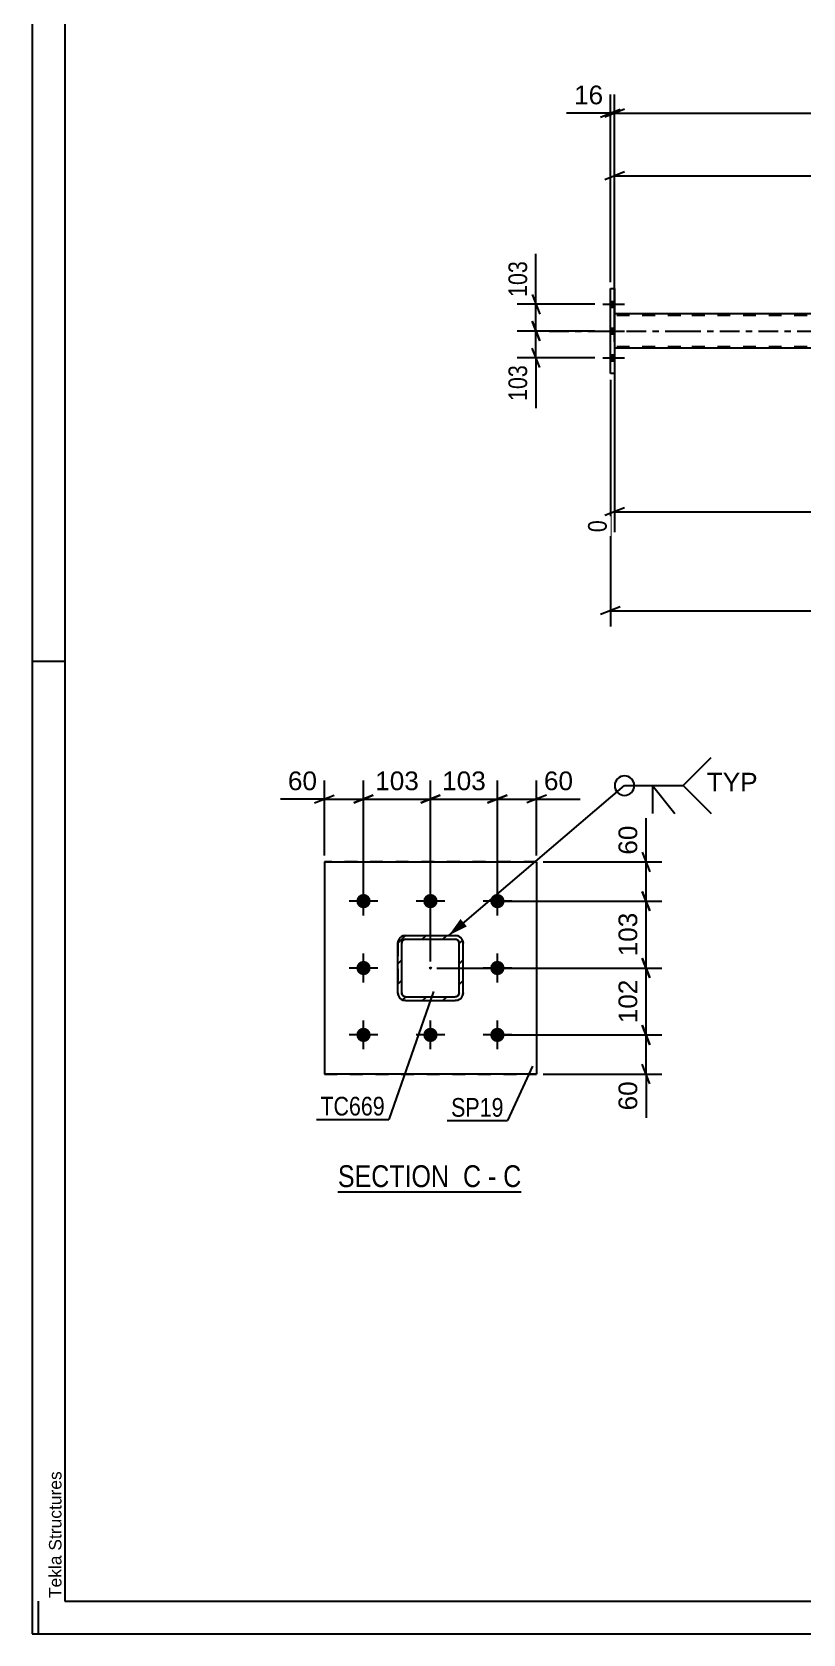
# Model space of a CAD drawing. Header units: millimetres. Extents: x -94 to 747, y -294 to 300.
# Drawn here: x -93.8 to 24.2, y -294.1 to -48.6 of the extents above; entities that cross this region are included whole.
import ezdxf

# ---------------------------------------------------------------- set-up
doc = ezdxf.new("R2010")
doc.units = ezdxf.units.MM
doc.linetypes.add('DXK_LINE_DOT2', pattern=[3.9198, 1.9599, -1.9599])
doc.linetypes.add('DXK_LINE_DOT3', pattern=[5.9187, 2.979, -0.9799, 0.9799, -0.9799])
doc.styles.add('Arial', font='ARIAL.TTF', dxfattribs={"height": 0.2})
doc.styles.add('Arial Narrow', font='ARIALN.TTF', dxfattribs={"height": 0.2})

# ---------------------------------------------------------------- blocks, each defined once
blk = doc.blocks.new('Unknown-200058970-1133')
at = {"color": 5, "linetype": 'Continuous'}
for p, q in [((-93.79, 299.87), (-93.79, -294.13)), ((-88.79, 294.87), (-88.79, -289.13)), ((-88.79, -145.13), (-93.79, -145.13)), ((-92.79, -294.13), (-92.79, -289.13)), ((-88.79, -289.13), (742.21, -289.13)), ((-93.79, -294.13), (747.21, -294.13))]:
    blk.add_line(p, q, dxfattribs=at)
at = {"color": 174, "linetype": 'Continuous', "style": 'Arial'}
blk.add_text('Tekla Structures', height=1.9102, rotation=90, dxfattribs=at).set_placement((-89.29, -288.63))
blk = doc.blocks.new('Unknown-200058970-13 - 6209')
at = {"color": 6, "linetype": 'Continuous'}
blk.add_line((-46.96, -226.4), (-18.89, -226.4), dxfattribs=at)
at = {"color": 0, "linetype": 'Continuous'}
blk.add_wipeout([(-28.85, -225.65), (-28.85, -222.15), (-46.96, -222.15), (-46.96, -225.65)], dxfattribs=at)
at = {"color": 7, "linetype": 'Continuous', "style": 'Arial Narrow'}
blk.add_text('SECTION ', height=3.34, dxfattribs=at).set_placement((-46.96, -225.65))
at = {"color": 0, "linetype": 'Continuous'}
blk.add_wipeout([(-25.03, -225.65), (-25.03, -222.15), (-27.8, -222.15), (-27.8, -225.65)], dxfattribs=at)
blk.add_wipeout([(-22.7, -225.65), (-22.7, -222.15), (-23.98, -222.15), (-23.98, -225.65)], dxfattribs=at)
at = {"color": 7, "linetype": 'Continuous', "style": 'Arial Narrow'}
blk.add_text('C', height=3.34, dxfattribs=at).set_placement((-27.8, -225.65))
at = {"color": 0, "linetype": 'Continuous'}
blk.add_wipeout([(-18.89, -225.65), (-18.89, -222.15), (-21.65, -222.15), (-21.65, -225.65)], dxfattribs=at)
at = {"color": 7, "linetype": 'Continuous', "style": 'Arial Narrow'}
for s, p in [('C', (-21.65, -225.65)), ('-', (-23.98, -225.65))]:
    blk.add_text(s, height=3.34, dxfattribs=at).set_placement(p)
blk = doc.blocks.new('Part-200058970-5725 - 5717')
at = {"color": 2, "linetype": 'Continuous'}
for p, q in [((-5.24, -100.97), (-5.24, -87.97)), ((-5.24, -87.97), (-4.6, -87.97)), ((-4.6, -87.97), (-4.6, -100.97)), ((-4.6, -100.97), (-5.24, -100.97))]:
    blk.add_line(p, q, dxfattribs=at)
blk = doc.blocks.new('Bolt-200058970-5754 - 5717')
at = {"linetype": 'Continuous'}
for points in [[(-5.24, -89.93), (-5.24, -90.81), (-4.6, -90.81), (-4.6, -89.93)], [(-5.24, -89.93), (-5.24, -90.81), (-4.6, -90.81), (-4.6, -89.93)], [(-5.24, -89.93), (-5.24, -90.81), (-4.6, -90.81), (-4.6, -89.93)], [(-5.24, -94.03), (-5.24, -94.91), (-4.6, -94.91), (-4.6, -94.03)], [(-5.24, -94.03), (-5.24, -94.91), (-4.6, -94.91), (-4.6, -94.03)], [(-5.24, -98.13), (-5.24, -99.01), (-4.6, -99.01), (-4.6, -98.13)], [(-5.24, -98.13), (-5.24, -99.01), (-4.6, -99.01), (-4.6, -98.13)], [(-5.24, -98.13), (-5.24, -99.01), (-4.6, -99.01), (-4.6, -98.13)]]:
    blk.add_hatch(color=1, dxfattribs=at).paths.add_polyline_path(points)
at = {"color": 1, "linetype": 'Continuous'}
for p, q in [((-6.4, -90.37), (-3.08, -90.37)), ((-6.4, -90.37), (-3.08, -90.37)), ((-6.4, -90.37), (-3.08, -90.37)), ((-5.24, -89.93), (-4.6, -89.93)), ((-5.24, -89.93), (-4.6, -89.93)), ((-5.24, -89.93), (-4.6, -89.93)), ((-5.24, -90.81), (-4.6, -90.81)), ((-5.24, -90.81), (-4.6, -90.81)), ((-5.24, -90.81), (-4.6, -90.81)), ((-6.4, -94.47), (-3.08, -94.47)), ((-6.4, -94.47), (-3.08, -94.47)), ((-5.24, -94.03), (-4.6, -94.03)), ((-5.24, -94.03), (-4.6, -94.03)), ((-5.24, -94.91), (-4.6, -94.91)), ((-5.24, -94.91), (-4.6, -94.91)), ((-5.24, -98.13), (-4.6, -98.13)), ((-5.24, -98.13), (-4.6, -98.13)), ((-5.24, -98.13), (-4.6, -98.13)), ((-6.4, -98.57), (-3.08, -98.57)), ((-6.4, -98.57), (-3.08, -98.57)), ((-6.4, -98.57), (-3.08, -98.57)), ((-5.24, -99.01), (-4.6, -99.01)), ((-5.24, -99.01), (-4.6, -99.01)), ((-5.24, -99.01), (-4.6, -99.01))]:
    blk.add_line(p, q, dxfattribs=at)
blk = doc.blocks.new('Part-200058970-5755 - 5717')
at = {"color": 2, "linetype": 'Continuous'}
for p, q in [((5.52, -91.83), (-4.6, -91.83)), ((143.21, -91.83), (5.62, -91.83)), ((5.52, -97.11), (-4.6, -97.11)), ((667.73, -97.11), (5.62, -97.11))]:
    blk.add_line(p, q, dxfattribs=at)
at = {"color": 7, "linetype": 'DXK_LINE_DOT2'}
for p, q in [((-4.6, -91.83), (-4.6, -97.11)), ((5.52, -92.07), (-4.6, -92.07)), ((667.73, -92.07), (5.62, -92.07)), ((5.52, -96.87), (-4.6, -96.87)), ((667.73, -96.87), (5.62, -96.87))]:
    blk.add_line(p, q, dxfattribs=at)
at = {"color": 7, "linetype": 'DXK_LINE_DOT3'}
for p, q in [((-14.6, -94.47), (5.52, -94.47)), ((5.62, -94.47), (667.73, -94.47))]:
    blk.add_line(p, q, dxfattribs=at)
blk = doc.blocks.new('Part-200058970-6233 - 6209')
at = {"linetype": 'Continuous'}
h = blk.add_hatch(dxfattribs=at)
h.set_pattern_fill('', scale=0.7, style=0, pattern_type=0)
h.set_pattern_definition([(45, (-36.5933, -187.0813), (-1.57154, 1.57154), [])])
h.paths.add_polyline_path([(-28.99, -187.08), (-36.59, -187.08), (-37.05, -187.17), (-37.44, -187.43), (-37.7, -187.82), (-37.79, -188.28), (-37.79, -195.88), (-37.7, -196.34), (-37.44, -196.73), (-37.05, -196.99), (-36.59, -197.08), (-28.99, -197.08), (-28.53, -196.99), (-28.14, -196.73), (-27.88, -196.34), (-27.79, -195.88), (-27.79, -188.28), (-27.88, -187.82), (-28.14, -187.43), (-28.53, -187.17)])
h.paths.add_polyline_path([(-28.44, -188.05), (-28.39, -188.28), (-28.39, -195.88), (-28.44, -196.11), (-28.57, -196.31), (-28.76, -196.44), (-28.99, -196.48), (-36.59, -196.48), (-36.82, -196.44), (-37.02, -196.31), (-37.15, -196.11), (-37.19, -195.88), (-37.19, -188.28), (-37.15, -188.05), (-37.02, -187.86), (-36.82, -187.73), (-36.59, -187.68), (-28.99, -187.68), (-28.76, -187.73), (-28.57, -187.86)])
blk.add_hatch(color=30, dxfattribs=at).paths.add_polyline_path([(-32.79, -192.18, -1), (-32.79, -191.98, -1)])
at = {"color": 7, "linetype": 'DXK_LINE_DOT2'}
for p, q in [((-37.79, -188.28), (-37.7, -187.82)), ((-37.79, -188.28), (-37.79, -195.88)), ((-37.79, -188.28), (-37.79, -188.28)), ((-37.15, -188.05), (-37.19, -188.28)), ((-37.19, -195.88), (-37.19, -188.28)), ((-37.02, -187.86), (-37.15, -188.05)), ((-37.05, -187.17), (-36.59, -187.08)), ((-36.82, -187.73), (-37.02, -187.86)), ((-36.59, -187.68), (-36.82, -187.73)), ((-36.59, -187.08), (-28.99, -187.08)), ((-36.59, -187.68), (-28.99, -187.68)), ((-28.99, -187.08), (-28.53, -187.17)), ((-28.76, -187.73), (-28.99, -187.68)), ((-28.57, -187.86), (-28.76, -187.73)), ((-28.44, -188.05), (-28.57, -187.86)), ((-28.39, -188.28), (-28.44, -188.05)), ((-28.39, -195.88), (-28.39, -188.28)), ((-27.88, -187.82), (-27.79, -188.28)), ((-27.79, -195.88), (-27.79, -188.28)), ((-37.7, -196.34), (-37.79, -195.88)), ((-37.19, -195.88), (-37.15, -196.11)), ((-37.15, -196.11), (-37.02, -196.31)), ((-37.02, -196.31), (-36.82, -196.44)), ((-28.76, -196.44), (-28.57, -196.31)), ((-28.57, -196.31), (-28.44, -196.11)), ((-28.44, -196.11), (-28.39, -195.88)), ((-27.79, -195.88), (-27.88, -196.34)), ((-36.59, -197.08), (-37.05, -196.99)), ((-36.82, -196.44), (-36.59, -196.48)), ((-36.59, -196.48), (-28.99, -196.48)), ((-36.59, -197.08), (-28.99, -197.08)), ((-28.99, -196.48), (-28.76, -196.44)), ((-28.53, -196.99), (-28.99, -197.08))]:
    blk.add_line(p, q, dxfattribs=at)
at = {"color": 2, "linetype": 'Continuous'}
for p, q in [((-37.7, -187.82), (-37.79, -188.28)), ((-37.79, -188.28), (-37.79, -188.28)), ((-37.79, -195.88), (-37.79, -188.28)), ((-37.19, -188.28), (-37.15, -188.05)), ((-37.19, -188.28), (-37.19, -188.28)), ((-37.19, -195.88), (-37.19, -188.28)), ((-37.15, -188.05), (-37.02, -187.86)), ((-36.59, -187.08), (-37.05, -187.17)), ((-37.02, -187.86), (-36.82, -187.73)), ((-36.82, -187.73), (-36.59, -187.68)), ((-36.59, -187.08), (-36.59, -187.08)), ((-36.59, -187.08), (-28.99, -187.08)), ((-36.59, -187.68), (-36.59, -187.68)), ((-36.59, -187.68), (-28.99, -187.68)), ((-28.99, -187.08), (-28.99, -187.08)), ((-28.53, -187.17), (-28.99, -187.08)), ((-28.99, -187.68), (-28.99, -187.68)), ((-28.99, -187.68), (-28.76, -187.73)), ((-28.76, -187.73), (-28.57, -187.86)), ((-28.57, -187.86), (-28.44, -188.05)), ((-28.44, -188.05), (-28.39, -188.28)), ((-28.39, -188.28), (-28.39, -188.28)), ((-28.39, -195.88), (-28.39, -188.28)), ((-27.79, -188.28), (-27.88, -187.82)), ((-27.79, -188.28), (-27.79, -188.28)), ((-27.79, -195.88), (-27.79, -188.28)), ((-37.79, -195.88), (-37.79, -195.88)), ((-37.79, -195.88), (-37.7, -196.34)), ((-37.19, -195.88), (-37.19, -195.88)), ((-37.15, -196.11), (-37.19, -195.88)), ((-37.02, -196.31), (-37.15, -196.11)), ((-36.82, -196.44), (-37.02, -196.31)), ((-28.57, -196.31), (-28.76, -196.44)), ((-28.44, -196.11), (-28.57, -196.31)), ((-28.39, -195.88), (-28.44, -196.11)), ((-28.39, -195.88), (-28.39, -195.88)), ((-27.88, -196.34), (-27.79, -195.88)), ((-27.79, -195.88), (-27.79, -195.88)), ((-37.05, -196.99), (-36.59, -197.08)), ((-36.59, -196.48), (-36.82, -196.44)), ((-36.59, -196.48), (-36.59, -196.48)), ((-36.59, -196.48), (-28.99, -196.48)), ((-36.59, -197.08), (-36.59, -197.08)), ((-36.59, -197.08), (-28.99, -197.08)), ((-28.76, -196.44), (-28.99, -196.48)), ((-28.99, -196.48), (-28.99, -196.48)), ((-28.99, -197.08), (-28.53, -196.99)), ((-28.99, -197.08), (-28.99, -197.08))]:
    blk.add_line(p, q, dxfattribs=at)
at = {"color": 7, "linetype": 'DXK_LINE_DOT3'}
blk.add_line((-32.79, -192.08), (-32.79, -192.08), dxfattribs=at)
at = {"color": 30, "linetype": 'DXK_LINE_DOT3'}
blk.add_line((-32.79, -192.08), (-32.79, -192.08), dxfattribs=at)
at = {"color": 30, "linetype": 'Continuous'}
blk.add_circle((-32.79, -192.08), 0.1, dxfattribs=at)
at = {"color": 7, "linetype": 'DXK_LINE_DOT2'}
for centre, start, end in [((-36.59, -188.28), 112.5, 157.5), ((-28.99, -188.28), 22.5, 67.5), ((-36.59, -195.88), 202.5, 247.5), ((-28.99, -195.88), 292.5, 337.5)]:
    blk.add_arc(centre, 1.2, start, end, dxfattribs=at)
at = {"color": 2, "linetype": 'Continuous'}
for centre, start, end in [((-36.59, -188.28), 112.5, 157.5), ((-28.99, -188.28), 22.5, 67.5), ((-36.59, -195.88), 202.5, 247.5), ((-28.99, -195.88), 292.5, 337.5)]:
    blk.add_arc(centre, 1.2, start, end, dxfattribs=at)
blk = doc.blocks.new('Part-200058970-6238 - 6209')
at = {"color": 2, "linetype": 'Continuous'}
for p, q in [((-49.04, -175.83), (-16.54, -175.83)), ((-49.04, -175.83), (-49.04, -208.33)), ((-16.54, -175.83), (-16.54, -208.33)), ((-16.54, -208.33), (-49.04, -208.33))]:
    blk.add_line(p, q, dxfattribs=at)
at = {"color": 7, "linetype": 'DXK_LINE_DOT2'}
for p, q in [((-16.54, -175.83), (-49.04, -175.83)), ((-49.04, -208.33), (-16.54, -208.33))]:
    blk.add_line(p, q, dxfattribs=at)
blk = doc.blocks.new('Bolt-200058970-6335 - 6209')
at = {"linetype": 'Continuous'}
for points in [[(-43.04, -182.93, -1), (-43.04, -180.73, -1)], [(-32.79, -182.93, -1), (-32.79, -180.73, -1)], [(-22.54, -182.93, -1), (-22.54, -180.73, -1)], [(-43.04, -193.18, -1), (-43.04, -190.98, -1)], [(-22.54, -193.18, -1), (-22.54, -190.98, -1)], [(-43.04, -203.43, -1), (-43.04, -201.23, -1)], [(-32.79, -203.43, -1), (-32.79, -201.23, -1)], [(-22.54, -203.43, -1), (-22.54, -201.23, -1)]]:
    blk.add_hatch(color=1, dxfattribs=at).paths.add_polyline_path(points)
at = {"color": 1, "linetype": 'Continuous'}
for p, q in [((-43.04, -184.03), (-43.04, -179.63)), ((-32.79, -184.03), (-32.79, -179.63)), ((-22.54, -184.03), (-22.54, -179.63)), ((-40.84, -181.83), (-45.24, -181.83)), ((-30.59, -181.83), (-34.99, -181.83)), ((-20.34, -181.83), (-24.74, -181.83)), ((-43.04, -194.28), (-43.04, -189.88)), ((-22.54, -194.28), (-22.54, -189.88)), ((-40.84, -192.08), (-45.24, -192.08)), ((-20.34, -192.08), (-24.74, -192.08)), ((-43.04, -204.53), (-43.04, -200.13)), ((-32.79, -204.53), (-32.79, -200.13)), ((-22.54, -204.53), (-22.54, -200.13)), ((-40.84, -202.33), (-45.24, -202.33)), ((-30.59, -202.33), (-34.99, -202.33)), ((-20.34, -202.33), (-24.74, -202.33))]:
    blk.add_line(p, q, dxfattribs=at)
blk = doc.blocks.new('StraightDimension-200058970-5989 - 5717')
at = {"color": 7, "linetype": 'Continuous'}
for p, q in [((-5.24, -101.97), (-5.24, -139.73)), ((-3.74, -136.73), (-6.74, -137.93)), ((-5.24, -137.33), (678.59, -137.33))]:
    blk.add_line(p, q, dxfattribs=at)
blk = doc.blocks.new('StraightDimension-200058970-6010 - 5717')
at = {"color": 7, "linetype": 'Continuous'}
for p, q in [((-4.6, -86.97), (-4.6, -58.22)), ((-3.1, -60.47), (-6.1, -61.67)), ((-4.6, -61.07), (677.95, -61.07))]:
    blk.add_line(p, q, dxfattribs=at)
blk = doc.blocks.new('StraightDimension-200058970-6020 - 5717')
at = {"color": 7, "linetype": 'Continuous'}
for p, q in [((-5.24, -86.97), (-5.24, -58.22)), ((-4.6, -86.97), (-4.6, -58.22)), ((-6.74, -61.67), (-3.74, -60.47)), ((-3.1, -60.47), (-6.1, -61.67)), ((-5.24, -61.07), (-4.6, -61.07))]:
    blk.add_line(p, q, dxfattribs=at)
at = {"color": 0}
blk.add_wipeout([(-5.77, -60.32), (-5.77, -56.12), (-11.41, -56.12), (-11.41, -60.32)], dxfattribs=at)
at = {"color": 7, "linetype": 'Continuous'}
blk.add_line((-5.24, -61.07), (-11.94, -61.07), dxfattribs=at)
blk.add_line((-5.24, -61.07), (-11.94, -61.07), dxfattribs=at)
at = {"color": 3, "style": 'Arial'}
blk.add_text('16', height=2.865, dxfattribs=at).set_placement((-10.81, -59.72))
blk = doc.blocks.new('StraightDimension-200058970-6053 - 5717')
at = {"color": 7, "linetype": 'Continuous'}
for p, q in [((-4.6, -96.11), (-4.6, -67.83)), ((144.01, -90.43), (144.01, -67.83)), ((-3.1, -70.08), (-6.1, -71.28)), ((-4.6, -70.68), (144.01, -70.68)), ((142.51, -71.28), (145.51, -70.08))]:
    blk.add_line(p, q, dxfattribs=at)
at = {"color": 0}
blk.add_wipeout([(74.75, -69.93), (74.75, -65.73), (64.66, -65.73), (64.66, -69.93)], dxfattribs=at)
at = {"color": 3, "style": 'Arial'}
blk.add_text('3789', height=2.865, dxfattribs=at).set_placement((65.26, -69.33))
blk = doc.blocks.new('StraightDimension-200058970-6122 - 5717')
at = {"color": 7, "linetype": 'Continuous'}
for p, q in [((143.21, -92.83), (143.21, -130.77)), ((-4.6, -98.11), (-4.6, -125.29)), ((-3.1, -121.56), (-6.1, -122.76)), ((-4.6, -122.16), (143.21, -122.16)), ((141.71, -122.76), (144.71, -121.56))]:
    blk.add_line(p, q, dxfattribs=at)
at = {"color": 0}
blk.add_wipeout([(73.56, -121.41), (73.56, -117.21), (65.05, -117.21), (65.05, -121.41)], dxfattribs=at)
at = {"color": 0, "linetype": 'Continuous'}
for points in [[(-5.2, -122.86), (-9.4, -122.86), (-9.4, -125.89), (-5.2, -125.89)], [(142.61, -122.86), (138.41, -122.86), (138.41, -131.37), (142.61, -131.37)]]:
    blk.add_wipeout(points, dxfattribs=at)
at = {"color": 3, "style": 'Arial Narrow'}
blk.add_text('3769', height=2.863, dxfattribs=at).set_placement((65.65, -120.81))
at = {"color": 3, "linetype": 'Continuous', "style": 'Arial Narrow'}
for s, height, p in [('0', 2.86, (-5.8, -125.29)), ('3769', 2.863, (142.01, -130.77))]:
    blk.add_text(s, height=height, rotation=90.0002, dxfattribs=at).set_placement(p)
blk = doc.blocks.new('StraightDimension-200058970-25058 - 5717')
at = {"color": 7, "linetype": 'Continuous'}
for p, q in [((-17.24, -92.97), (-16.04, -95.97)), ((-7.64, -94.47), (-19.49, -94.47)), ((-16.64, -98.57), (-16.64, -94.47)), ((-16.04, -100.07), (-17.24, -97.07)), ((-7.64, -98.57), (-19.49, -98.57))]:
    blk.add_line(p, q, dxfattribs=at)
at = {"color": 0}
blk.add_wipeout([(-17.39, -99.09), (-21.59, -99.09), (-21.59, -105.78), (-17.39, -105.78)], dxfattribs=at)
at = {"color": 7, "linetype": 'Continuous'}
blk.add_line((-16.64, -98.57), (-16.64, -106.3), dxfattribs=at)
blk.add_line((-16.64, -98.57), (-16.64, -106.3), dxfattribs=at)
at = {"color": 3, "style": 'Arial Narrow'}
blk.add_text('103', height=2.863, rotation=90.0002, dxfattribs=at).set_placement((-17.99, -105.18))
blk = doc.blocks.new('StraightDimension-200058970-25060 - 5717')
at = {"color": 7, "linetype": 'Continuous'}
for p, q in [((-7.64, -90.37), (-19.49, -90.37)), ((-17.24, -88.87), (-16.04, -91.87)), ((-16.64, -94.47), (-16.64, -90.37)), ((-16.04, -95.97), (-17.24, -92.97)), ((-7.64, -94.47), (-19.49, -94.47))]:
    blk.add_line(p, q, dxfattribs=at)
at = {"color": 0}
blk.add_wipeout([(-17.39, -83.16), (-21.59, -83.16), (-21.59, -89.84), (-17.39, -89.84)], dxfattribs=at)
at = {"color": 7, "linetype": 'Continuous'}
blk.add_line((-16.64, -90.37), (-16.64, -82.63), dxfattribs=at)
blk.add_line((-16.64, -90.37), (-16.64, -82.63), dxfattribs=at)
at = {"color": 3, "style": 'Arial Narrow'}
blk.add_text('103', height=2.863, rotation=90.0002, dxfattribs=at).set_placement((-17.99, -89.24))
blk = doc.blocks.new('StraightDimension-200058970-6414 - 6209')
at = {"color": 7, "linetype": 'Continuous'}
for p, q in [((-0.38, -200.83), (0.82, -203.83)), ((-21.54, -202.33), (2.62, -202.33)), ((0.22, -208.33), (0.22, -202.33)), ((-15.54, -208.33), (2.62, -208.33)), ((0.82, -209.83), (-0.38, -206.83))]:
    blk.add_line(p, q, dxfattribs=at)
at = {"color": 0}
blk.add_wipeout([(-0.53, -208.86), (-4.73, -208.86), (-4.73, -214.5), (-0.53, -214.5)], dxfattribs=at)
at = {"color": 7, "linetype": 'Continuous'}
blk.add_line((0.22, -208.33), (0.22, -215.03), dxfattribs=at)
blk.add_line((0.22, -208.33), (0.22, -215.03), dxfattribs=at)
at = {"color": 3, "style": 'Arial'}
blk.add_text('60', height=2.865, rotation=90.0002, dxfattribs=at).set_placement((-1.13, -213.9))
blk = doc.blocks.new('StraightDimension-200058970-6435 - 6209')
at = {"color": 7, "linetype": 'Continuous'}
for p, q in [((-43.04, -180.83), (-43.04, -163.33)), ((-32.79, -191.08), (-32.79, -163.33)), ((-44.54, -166.78), (-41.54, -165.58)), ((-43.04, -166.18), (-32.79, -166.18)), ((-31.29, -165.58), (-34.29, -166.78))]:
    blk.add_line(p, q, dxfattribs=at)
at = {"color": 0}
blk.add_wipeout([(-33.98, -165.43), (-33.98, -161.23), (-41.85, -161.23), (-41.85, -165.43)], dxfattribs=at)
at = {"color": 3, "style": 'Arial'}
blk.add_text('103', height=2.865, dxfattribs=at).set_placement((-41.25, -164.83))
blk = doc.blocks.new('StraightDimension-200058970-6374 - 6209')
at = {"color": 7, "linetype": 'Continuous'}
for p, q in [((-0.38, -190.58), (0.82, -193.58)), ((-31.79, -192.08), (2.62, -192.08)), ((0.22, -202.33), (0.22, -192.08)), ((0.82, -203.83), (-0.38, -200.83)), ((-21.54, -202.33), (2.62, -202.33))]:
    blk.add_line(p, q, dxfattribs=at)
at = {"color": 0}
blk.add_wipeout([(-0.53, -193.27), (-4.73, -193.27), (-4.73, -201.14), (-0.53, -201.14)], dxfattribs=at)
at = {"color": 3, "style": 'Arial'}
blk.add_text('102', height=2.865, rotation=90.0002, dxfattribs=at).set_placement((-1.13, -200.54))
blk = doc.blocks.new('StraightDimension-200058970-6389 - 6209')
at = {"color": 7, "linetype": 'Continuous'}
for p, q in [((-0.38, -180.33), (0.82, -183.33)), ((-21.54, -181.83), (2.62, -181.83)), ((0.22, -192.08), (0.22, -181.83)), ((0.82, -193.58), (-0.38, -190.58)), ((-31.79, -192.08), (2.62, -192.08))]:
    blk.add_line(p, q, dxfattribs=at)
at = {"color": 0}
blk.add_wipeout([(-0.53, -183.02), (-4.73, -183.02), (-4.73, -190.89), (-0.53, -190.89)], dxfattribs=at)
at = {"color": 3, "style": 'Arial'}
blk.add_text('103', height=2.865, rotation=90.0002, dxfattribs=at).set_placement((-1.13, -190.29))
blk = doc.blocks.new('StraightDimension-200058970-6404 - 6209')
at = {"color": 7, "linetype": 'Continuous'}
for p, q in [((-15.54, -175.83), (2.62, -175.83)), ((-0.38, -174.33), (0.82, -177.33)), ((0.22, -181.83), (0.22, -175.83)), ((0.82, -183.33), (-0.38, -180.33)), ((-21.54, -181.83), (2.62, -181.83))]:
    blk.add_line(p, q, dxfattribs=at)
at = {"color": 0}
blk.add_wipeout([(-0.53, -169.66), (-4.73, -169.66), (-4.73, -175.31), (-0.53, -175.31)], dxfattribs=at)
at = {"color": 7, "linetype": 'Continuous'}
blk.add_line((0.22, -175.83), (0.22, -169.13), dxfattribs=at)
blk.add_line((0.22, -175.83), (0.22, -169.13), dxfattribs=at)
at = {"color": 3, "style": 'Arial'}
blk.add_text('60', height=2.865, rotation=90.0002, dxfattribs=at).set_placement((-1.13, -174.71))
blk = doc.blocks.new('StraightDimension-200058970-6425 - 6209')
at = {"color": 7, "linetype": 'Continuous'}
for p, q in [((-49.04, -174.83), (-49.04, -163.33)), ((-43.04, -180.83), (-43.04, -163.33)), ((-50.54, -166.78), (-47.54, -165.58)), ((-49.04, -166.18), (-43.04, -166.18)), ((-41.54, -165.58), (-44.54, -166.78))]:
    blk.add_line(p, q, dxfattribs=at)
at = {"color": 0}
blk.add_wipeout([(-49.57, -165.43), (-49.57, -161.23), (-55.22, -161.23), (-55.22, -165.43)], dxfattribs=at)
at = {"color": 7, "linetype": 'Continuous'}
blk.add_line((-49.04, -166.18), (-55.74, -166.18), dxfattribs=at)
blk.add_line((-49.04, -166.18), (-55.74, -166.18), dxfattribs=at)
at = {"color": 3, "style": 'Arial'}
blk.add_text('60', height=2.865, dxfattribs=at).set_placement((-54.62, -164.83))
blk = doc.blocks.new('StraightDimension-200058970-6452 - 6209')
at = {"color": 7, "linetype": 'Continuous'}
for p, q in [((-32.79, -191.08), (-32.79, -163.33)), ((-22.54, -180.83), (-22.54, -163.33)), ((-34.29, -166.78), (-31.29, -165.58)), ((-32.79, -166.18), (-22.54, -166.18)), ((-21.04, -165.58), (-24.04, -166.78))]:
    blk.add_line(p, q, dxfattribs=at)
at = {"color": 0}
blk.add_wipeout([(-23.73, -165.43), (-23.73, -161.23), (-31.6, -161.23), (-31.6, -165.43)], dxfattribs=at)
at = {"color": 3, "style": 'Arial'}
blk.add_text('103', height=2.865, dxfattribs=at).set_placement((-31, -164.83))
blk = doc.blocks.new('StraightDimension-200058970-6469 - 6209')
at = {"color": 7, "linetype": 'Continuous'}
for p, q in [((-22.54, -180.83), (-22.54, -163.33)), ((-16.54, -174.83), (-16.54, -163.33)), ((-24.04, -166.78), (-21.04, -165.58)), ((-22.54, -166.18), (-16.54, -166.18)), ((-15.04, -165.58), (-18.04, -166.78))]:
    blk.add_line(p, q, dxfattribs=at)
at = {"color": 0}
blk.add_wipeout([(-10.37, -165.43), (-10.37, -161.23), (-16.02, -161.23), (-16.02, -165.43)], dxfattribs=at)
at = {"color": 7, "linetype": 'Continuous'}
blk.add_line((-16.54, -166.18), (-9.85, -166.18), dxfattribs=at)
blk.add_line((-16.54, -166.18), (-9.85, -166.18), dxfattribs=at)
at = {"color": 3, "style": 'Arial'}
blk.add_text('60', height=2.865, dxfattribs=at).set_placement((-15.42, -164.83))
blk = doc.blocks.new('Mark-200058970-6229 - 6209')
at = {"color": 0}
blk.add_wipeout([(-39.77, -214.68), (-39.77, -211.68), (-49.64, -211.68), (-49.64, -214.68)], dxfattribs=at)
blk.add_wipeout([(-39.77, -214.68), (-39.77, -211.68), (-49.64, -211.68), (-49.64, -214.68)], dxfattribs=at)
at = {"color": 30, "linetype": 'Continuous'}
for p in [(-32.35, -195.68), (-50.24, -215.28)]:
    blk.add_line(p, (-39.17, -215.28), dxfattribs=at)
at = {"color": 3, "style": 'Arial Narrow'}
blk.add_text('TC669', height=2.863, dxfattribs=at).set_placement((-49.64, -214.68))
blk = doc.blocks.new('Mark-200058970-6234 - 6209')
at = {"color": 0}
blk.add_wipeout([(-21.6, -214.87), (-21.6, -211.87), (-29.63, -211.87), (-29.63, -214.87)], dxfattribs=at)
blk.add_wipeout([(-21.6, -214.87), (-21.6, -211.87), (-29.63, -211.87), (-29.63, -214.87)], dxfattribs=at)
at = {"color": 30, "linetype": 'Continuous'}
for p in [(-17.15, -207.11), (-30.23, -215.47)]:
    blk.add_line(p, (-21, -215.47), dxfattribs=at)
at = {"color": 3, "style": 'Arial Narrow'}
blk.add_text('SP19', height=2.863, dxfattribs=at).set_placement((-29.63, -214.87))
blk = doc.blocks.new('WeldMark-200058970-6479 - 6209')
at = {"linetype": 'Continuous'}
blk.add_hatch(color=30, dxfattribs=at).paths.add_polyline_path([(-27.22, -185.71), (-29.98, -187.08), (-28.19, -184.57)])
at = {"color": 30, "linetype": 'Continuous'}
for p, q in [((-29.98, -187.08), (-3.08, -164.13)), ((-3.08, -164.13), (5.92, -164.13))]:
    blk.add_line(p, q, dxfattribs=at)
at = {"color": 3, "linetype": 'Continuous'}
for q in [(4.64, -168.42), (1.21, -168.42)]:
    blk.add_line((1.21, -164.13), q, dxfattribs=at)
for start, end in [(90, 270), (270, 90)]:
    blk.add_arc((-3.08, -164.13), 1.5, start, end, dxfattribs=at)
at = {"color": 0, "linetype": 'Continuous'}
blk.add_wipeout([(17.3, -165.03), (17.3, -162.03), (9.52, -162.03), (9.52, -165.03)], dxfattribs=at)
blk.add_wipeout([(17.3, -165.03), (17.3, -162.03), (9.52, -162.03), (9.52, -165.03)], dxfattribs=at)
at = {"color": 3, "linetype": 'Continuous'}
for q in [(10.21, -159.84), (10.21, -168.42)]:
    blk.add_line((5.92, -164.13), q, dxfattribs=at)
at = {"color": 3, "linetype": 'Continuous', "style": 'Arial'}
blk.add_text('TYP', height=2.865, dxfattribs=at).set_placement((9.52, -165.03))

msp = doc.modelspace()

# ---------------------------------------------------------------- block references
for name in ['Unknown-200058970-1133', 'Part-200058970-5725 - 5717', 'Bolt-200058970-5754 - 5717', 'Part-200058970-5755 - 5717', 'Part-200058970-6238 - 6209', 'Bolt-200058970-6335 - 6209', 'Part-200058970-6233 - 6209']:
    msp.add_blockref(name, (0, 0))

# ---------------------------------------------------------------- next in the draw order: block references
for name in ['StraightDimension-200058970-6010 - 5717', 'StraightDimension-200058970-5989 - 5717', 'StraightDimension-200058970-6435 - 6209', 'StraightDimension-200058970-6414 - 6209', 'Unknown-200058970-13 - 6209']:
    msp.add_blockref(name, (0, 0))

# ---------------------------------------------------------------- next in the draw order: block references
for name in ['StraightDimension-200058970-6020 - 5717', 'StraightDimension-200058970-6425 - 6209', 'StraightDimension-200058970-6374 - 6209', 'Mark-200058970-6234 - 6209']:
    msp.add_blockref(name, (0, 0))

# ---------------------------------------------------------------- next in the draw order: block references
for name in ['StraightDimension-200058970-6053 - 5717', 'StraightDimension-200058970-6389 - 6209', 'Mark-200058970-6229 - 6209']:
    msp.add_blockref(name, (0, 0))

# ---------------------------------------------------------------- next in the draw order: block references
for name in ['StraightDimension-200058970-6122 - 5717', 'StraightDimension-200058970-6404 - 6209']:
    msp.add_blockref(name, (0, 0))

# ---------------------------------------------------------------- next in the draw order: block references
for name in ['StraightDimension-200058970-25058 - 5717', 'StraightDimension-200058970-6452 - 6209']:
    msp.add_blockref(name, (0, 0))

# ---------------------------------------------------------------- next in the draw order: block references
for name in ['StraightDimension-200058970-25060 - 5717', 'StraightDimension-200058970-6469 - 6209']:
    msp.add_blockref(name, (0, 0))

# ---------------------------------------------------------------- next in the draw order: block references
msp.add_blockref('WeldMark-200058970-6479 - 6209', (0, 0))

doc.saveas('drawing.dxf')
